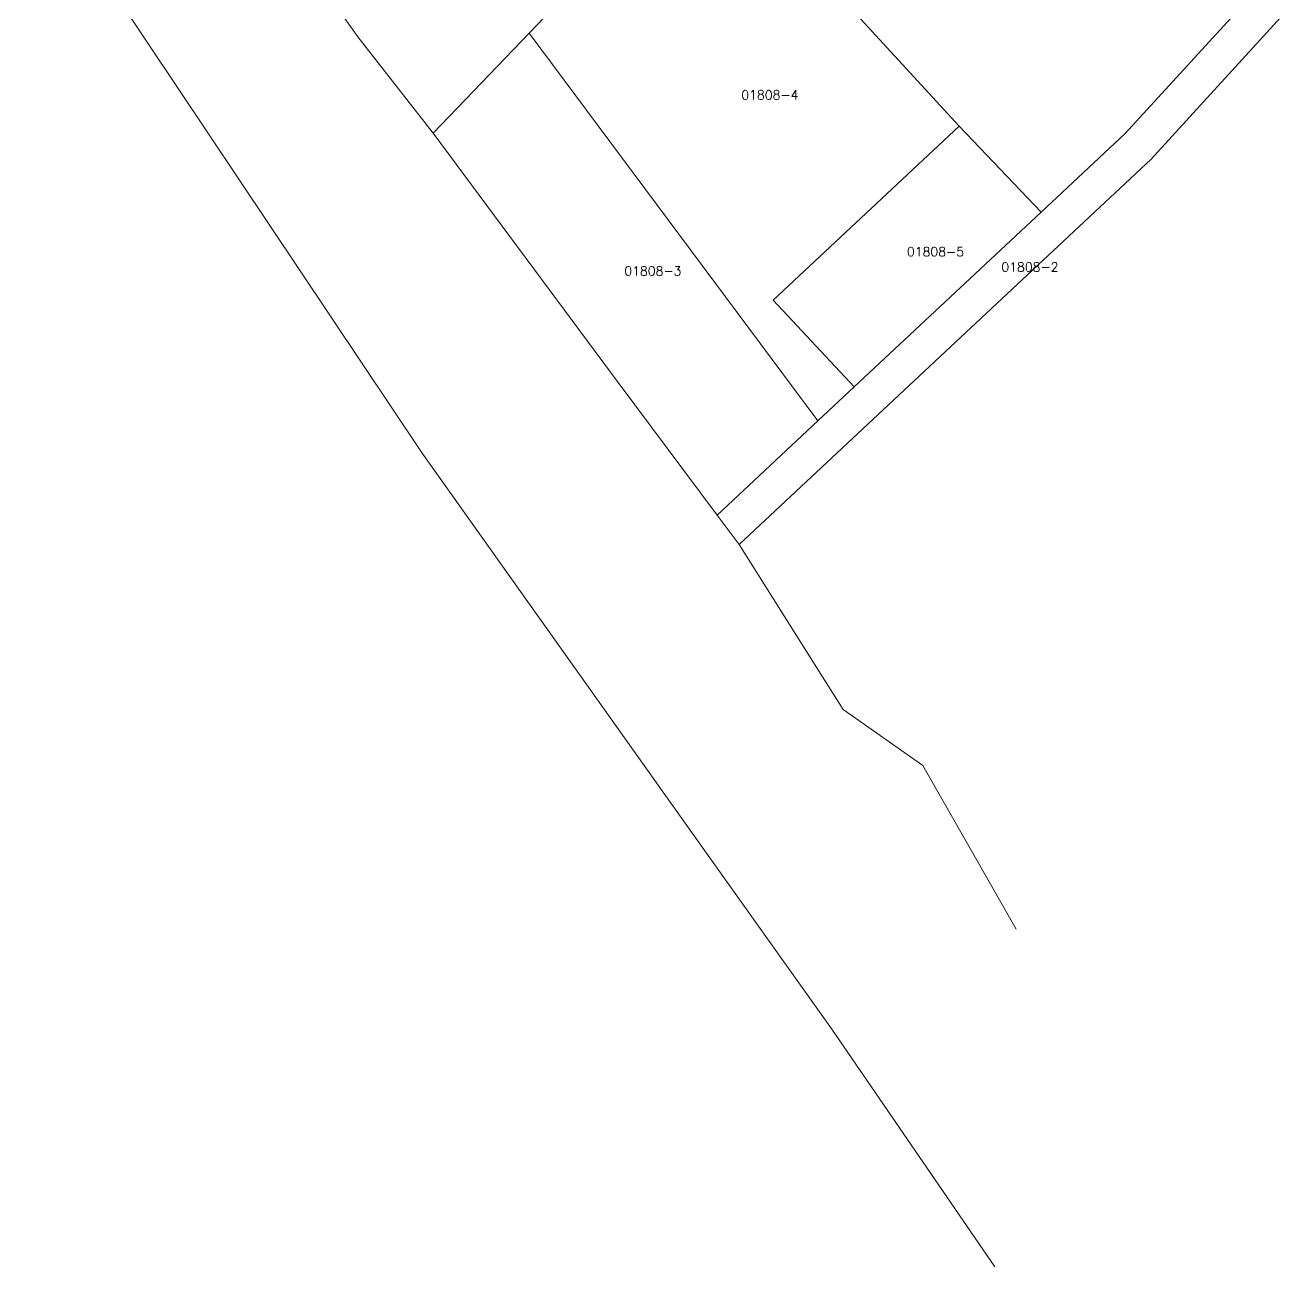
# Model space of a CAD drawing. Header units: metres. Extents: x 7514710 to 7515156, y 4689334 to 4689707.
# Drawn here: x 7514867.5 to 7515005.2, y 4689334.5 to 4689470.6 of the extents above; entities that cross this region are included whole.
import ezdxf

# ---------------------------------------------------------------- set-up
doc = ezdxf.new("R2010")
doc.units = ezdxf.units.M
for name, color, linetype, lineweight in [('Nr-Kojshi', 251, 'Continuous', 0), ('Parc-Kojshi', 251, 'Continuous', 0), ('Parcela Baze', 7, 'Continuous', 0)]:
    doc.layers.add(name, color=color, linetype=linetype, lineweight=lineweight)
doc.styles.get("Standard").update_dxf_attribs({"font": 'simplex.shx'})

msp = doc.modelspace()

# ---------------------------------------------------------------- linework, layer by layer
at = {"layer": 'Parc-Kojshi'}
for points in [[(7514911.06, 4689423.68), (7514867.53, 4689488.77)], [(7514969.88, 4689459.52), (7514942.03, 4689489.9)], [(7515002.07, 4689474.03), (7514988.08, 4689458.74)], [(7514990.93, 4689455.93), (7515005.15, 4689471.48)], [(7514954.4, 4689427.22), (7514922.77, 4689469.74)], [(7514912.25, 4689458.76), (7514932.51, 4689431.41)], [(7514969.88, 4689459.52), (7514949.51, 4689440.45)], [(7514978.87, 4689450.12), (7514969.88, 4689459.52)], [(7514988.08, 4689458.74), (7514978.87, 4689450.12)], [(7514945.78, 4689413.67), (7514990.93, 4689455.93)], [(7514978.87, 4689450.12), (7514958.39, 4689430.96)], [(7514949.51, 4689440.45), (7514958.39, 4689430.96)], [(7514932.51, 4689431.41), (7514943.37, 4689416.89)], [(7514958.39, 4689430.96), (7514954.4, 4689427.22)], [(7514954.4, 4689427.22), (7514943.37, 4689416.89)], [(7514940.86, 4689381.72), (7514911.06, 4689423.68)], [(7514943.37, 4689416.89), (7514945.78, 4689413.67)], [(7514945.78, 4689413.67), (7514954.46, 4689399.87)], [(7514954.46, 4689399.87), (7514957.17, 4689395.57)], [(7514957.17, 4689395.57), (7514965.9, 4689389.44)], [(7514965.9, 4689389.44), (7514976.14, 4689371.48)], [(7514955.95, 4689360.54), (7514940.86, 4689381.72)], [(7514973.79, 4689334.47), (7514955.95, 4689360.54)]]:
    msp.add_lwpolyline(points, dxfattribs=at)
at = {"layer": 'Parcela Baze', "flags": 128}
msp.add_lwpolyline([(7514977.14, 4689527.29), (7514957.77, 4689532.2), (7514936.98, 4689510.74), (7514901.13, 4689473.35), (7514903.99, 4689469.31), (7514912.25, 4689458.76), (7514922.77, 4689469.74), (7514939.08, 4689486.76), (7514942.03, 4689489.9), (7514959.9, 4689508.94)], close=True, dxfattribs=at)

# ---------------------------------------------------------------- texts
at = {"layer": 'Nr-Kojshi'}
for s, p in [('01808-4', (7514946.02, 4689462.46)), ('01808-5', (7514964.17, 4689445.26)), ('01808-2', (7514974.52, 4689443.59)), ('01808-3', (7514933.2, 4689443.15))]:
    msp.add_text(s, height=1, dxfattribs=at).set_placement(p)

doc.saveas('drawing.dxf')
